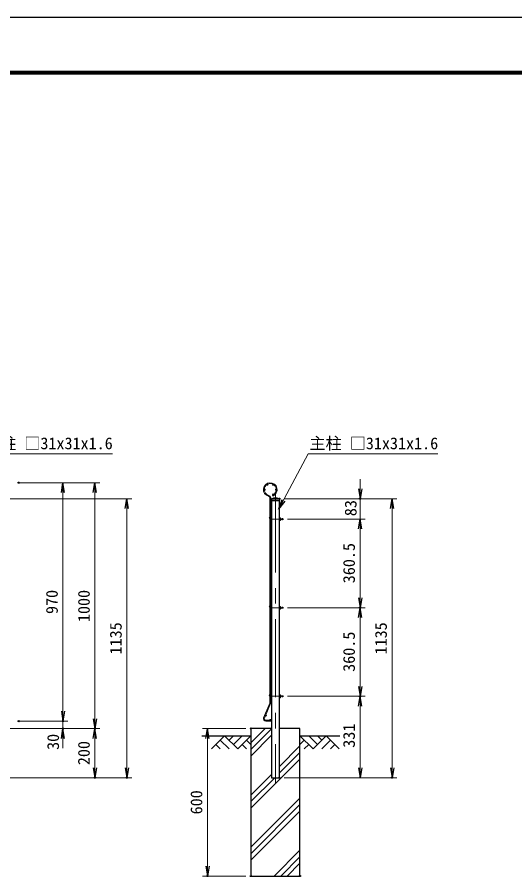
# Model space of a CAD drawing. Units: millimetres, scale not verified. Extents: x -4200 to 4200, y -2970 to 2970.
# Drawn here: x -731 to 1294, y -535 to 2970 of the extents above; entities that cross this region are included whole.
import ezdxf
from ezdxf.enums import TextEntityAlignment as Align

# ---------------------------------------------------------------- set-up
doc = ezdxf.new("R2010")
doc.units = ezdxf.units.MM
doc.header["$LTSCALE"] = 10
doc.header["$PDMODE"] = 32
doc.header["$PDSIZE"] = 5
doc.linetypes.add('USER1', pattern=[50.8, 31.75, -6.35, 6.35, -6.35])
for name, color, linetype, lineweight in [('0-1_D-BGD', 7, 'Continuous', 25), ('0-2_D-STR4', 7, 'Continuous', 25), ('0-3_D-STR-DIM', 7, 'Continuous', 13), ('0-4_D-STR3', 3, 'Continuous', 13), ('0-5_D-BMK', 2, 'USER1', 13), ('0-6_D-STR1', 1, 'Continuous', 25), ('0-7_D-STR2', 7, 'Continuous', 13), ('0-8_D-DCR-HCH', 7, 'Continuous', 13), ('0-9_0', 7, 'Continuous', 25), ('0-B_D-STR-TXT', 7, 'Continuous', 25), ('0-C_D-TTL', 7, 'Continuous', 25)]:
    doc.layers.add(name, color=color, linetype=linetype, lineweight=lineweight)
doc.layers.add('0-A_Defpoints', color=7, linetype='Continuous')
doc.styles.add('ＭＳ ゴシック', font='')
doc.styles.get('ＭＳ ゴシック').set_extended_font_data('MS Gothic')

# ---------------------------------------------------------------- blocks, each defined once
blk = doc.blocks.new('_Open')
at = {"layer": '0-9_0'}
blk.add_line((-10, 1.667), (0, 0), dxfattribs=at)
blk.add_lwpolyline([(-10, -1.667), (0, 0), (-10, 0)], dxfattribs=at)

msp = doc.modelspace()

# ---------------------------------------------------------------- linework, layer by layer
at = {"layer": '0-1_D-BGD'}
for p, q in [((19.69, 46.6), (219.69, 46.6)), ((419.69, 46.6), (582.22, 46.6))]:
    msp.add_line(p, q, dxfattribs=at)
at = {"layer": '0-2_D-STR4'}
msp.add_lwpolyline([(304.19, 76.6), (219.69, 76.6), (219.69, -523.4), (419.69, -523.4), (419.69, 76.6), (335.19, 76.6)], dxfattribs=at)
at = {"layer": '0-3_D-STR-DIM'}
for p, q in [((664.38, 1051.6), (664.38, 1091.6)), ((-724.67, 1076.6), (-524.67, 1076.6)), ((-704.67, 1076.6), (-394.67, 1076.6)), ((-544.67, 1036.6), (-544.67, 146.6)), ((-414.67, 1036.6), (-414.67, 116.6)), ((-963.63, 1011.6), (-264.67, 1011.6)), ((356.19, 1011.6), (684.38, 1011.6)), ((356.19, 1011.6), (814.38, 1011.6)), ((664.38, 928.6), (664.38, 1011.6)), ((-284.67, 971.6), (-284.67, -83.4)), ((794.38, 971.6), (794.38, -83.4)), ((368.52, 928.6), (684.38, 928.6)), ((368.52, 928.6), (684.38, 928.6)), ((664.38, 888.6), (664.38, 848.6)), ((664.38, 888.6), (664.38, 608.1)), ((368.52, 568.1), (684.38, 568.1)), ((368.52, 568.1), (684.38, 568.1)), ((664.38, 528.1), (664.38, 247.6)), ((-544.67, 146.6), (-544.67, 186.6)), ((368.52, 207.6), (684.38, 207.6)), ((368.52, 207.6), (684.38, 207.6)), ((664.38, -83.4), (664.38, 167.6)), ((-724.67, 106.6), (-524.67, 106.6)), ((-704.67, 106.6), (-524.67, 106.6)), ((-544.67, 106.6), (-544.67, 76.6)), ((-880.13, 76.6), (-524.67, 76.6)), ((-880.13, 76.6), (-394.67, 76.6)), ((-860.13, 76.6), (-394.67, 76.6)), ((199.69, 76.6), (23.29, 76.6)), ((-544.67, 36.6), (-544.67, -3.4)), ((-414.67, 36.6), (-414.67, -83.4)), ((43.29, 36.6), (43.29, -483.4)), ((-964.63, -123.4), (-394.67, -123.4)), ((-964.63, -123.4), (-264.67, -123.4)), ((355.19, -123.4), (684.38, -123.4)), ((355.19, -123.4), (814.38, -123.4)), ((199.69, -523.4), (23.29, -523.4))]:
    msp.add_line(p, q, dxfattribs=at)
at = {"layer": '0-4_D-STR3'}
for p, q in [((296.56, 938.5), (296.99, 939.07)), ((303.69, 939.32), (300.59, 941.65)), ((300.71, 935.37), (303.69, 939.32)), ((302.79, 931.2), (304.19, 931.2)), ((302.79, 926), (304.19, 926)), ((339.32, 934.13), (335.19, 934.13)), ((335.19, 934.13), (335.19, 923.08)), ((339.32, 931.36), (335.19, 931.36)), ((339.32, 925.84), (335.19, 925.84)), ((339.32, 923.08), (335.19, 923.08)), ((339.82, 932.76), (339.82, 924.26)), ((339.82, 926), (343.83, 926)), ((296.56, 578), (296.99, 578.57)), ((303.69, 578.82), (300.59, 581.15)), ((300.71, 574.87), (303.69, 578.82)), ((302.79, 570.7), (304.19, 570.7)), ((302.79, 565.5), (304.19, 565.5)), ((339.32, 573.63), (335.19, 573.63)), ((335.19, 573.63), (335.19, 562.58)), ((339.32, 570.86), (335.19, 570.86)), ((339.32, 565.34), (335.19, 565.34)), ((339.32, 562.58), (335.19, 562.58)), ((339.82, 572.26), (339.82, 563.76)), ((339.82, 565.5), (343.83, 565.5)), ((296.56, 217.5), (296.99, 218.07)), ((303.69, 218.32), (300.59, 220.65)), ((300.71, 214.37), (303.69, 218.32)), ((335.19, 213.13), (335.19, 202.08)), ((339.32, 213.13), (335.19, 213.13)), ((339.32, 210.36), (335.19, 210.36)), ((339.82, 211.76), (339.82, 203.26)), ((302.79, 210.2), (304.19, 210.2)), ((302.79, 205), (304.19, 205)), ((339.32, 204.84), (335.19, 204.84)), ((339.32, 202.08), (335.19, 202.08)), ((339.82, 205), (343.83, 205))]:
    msp.add_line(p, q, dxfattribs=at)
for points in [[(339.82, 931.2), (343.83, 931.2), (343.83, 926)], [(339.82, 570.7), (343.83, 570.7), (343.83, 565.5)], [(339.82, 210.2), (343.83, 210.2), (343.83, 205)]]:
    msp.add_lwpolyline(points, dxfattribs=at)
for centre, radius, start, end in [((302.79, 933.8), 7.8, 143, 221.96156), ((302.79, 933.8), 2.6, 143, 147.797), ((302.79, 933.8), 2.6, 212.203, 270), ((302.79, 933.8), 7.8, 253.6171, 270), ((335.16, 925.82), 0.031, 40.87793, 319.12207), ((331.94, 928.6), 7.88, 339.48158, 20.51842), ((337.7, 924.46), 2.13, 319.53759, 40.46241), ((337.67, 932.75), 2.16, 320.19668, 39.80332), ((340.79, 928.6), 4, 319.4584, 40.5416), ((302.79, 573.3), 7.8, 143, 221.96156), ((302.79, 573.3), 2.6, 143, 147.797), ((302.79, 573.3), 2.6, 212.203, 270), ((302.79, 573.3), 7.8, 253.6171, 270), ((335.16, 565.32), 0.031, 40.87793, 319.12207), ((331.94, 568.1), 7.88, 339.48158, 20.51842), ((337.7, 563.96), 2.13, 319.53759, 40.46241), ((337.67, 572.25), 2.16, 320.19668, 39.80332), ((340.79, 568.1), 4, 319.4584, 40.5416), ((302.79, 212.8), 7.8, 143, 221.96156), ((302.79, 212.8), 2.6, 143, 147.797), ((302.79, 212.8), 2.6, 212.203, 270), ((331.94, 207.6), 7.88, 339.48158, 20.51842), ((337.67, 211.75), 2.16, 320.19668, 39.80332), ((302.79, 212.8), 7.8, 253.6171, 270), ((335.16, 204.82), 0.031, 40.87793, 319.12207), ((337.7, 203.46), 2.13, 319.53759, 40.46241), ((340.79, 207.6), 4, 319.4584, 40.5416)]:
    msp.add_arc(centre, radius, start, end, dxfattribs=at)
at = {"layer": '0-5_D-BMK'}
for p, q in [((319.69, 1029.1), (319.69, -145.15)), ((302.79, 928.6), (348.52, 928.6)), ((302.79, 568.1), (348.52, 568.1)), ((302.79, 207.6), (348.52, 207.6))]:
    msp.add_line(p, q, dxfattribs=at)
at = {"layer": '0-6_D-STR1'}
for p, q in [((303.19, 1011.6), (313.69, 1015.6)), ((303.19, 1011.6), (336.19, 1011.6)), ((303.19, 1011.6), (303.19, 1004.6)), ((303.19, 1004.6), (336.19, 1004.6)), ((304.19, 1004.6), (304.19, -123.4)), ((313.69, 1015.6), (325.69, 1015.6)), ((325.69, 1015.6), (336.19, 1011.6)), ((335.19, 1004.6), (335.19, -123.4)), ((336.19, 1011.6), (336.19, 1004.6)), ((304.19, -123.4), (335.19, -123.4))]:
    msp.add_line(p, q, dxfattribs=at)
at = {"layer": '0-7_D-STR2'}
for p, q in [((307.63, 1025.86), (308.94, 1022.51)), ((296.99, 1015.19), (296.99, 932.6)), ((300.59, 1015.19), (300.59, 932.6)), ((296.99, 932.6), (296.99, 211.6)), ((300.59, 932.6), (300.59, 211.6)), ((296.99, 181.66), (296.99, 211.6)), ((300.59, 181.66), (300.59, 211.6)), ((271.58, 120.51), (296.48, 179.16)), ((274.9, 119.1), (299.79, 177.75)), ((302.59, 110.2), (280.79, 110.2)), ((302.59, 106.6), (280.79, 106.6)), ((302.59, 110.2), (302.59, 106.6))]:
    msp.add_line(p, q, dxfattribs=at)
for centre in [(287.49, 1068.17), (310.09, 1068.17), (276.19, 1048.6), (310.09, 1029.03), (321.39, 1048.6), (302.39, 932.6), (302.39, 752.6), (302.39, 572.1), (302.39, 542.3), (302.39, 377.3), (302.39, 211.6), (281.32, 129.63), (299.09, 112)]:
    msp.add_circle(centre, 1.8, dxfattribs=at)
for centre, radius, start, end in [((298.79, 1048.6), 28, 291.25, 256.20952), ((298.79, 1048.6), 24.4, 291.25, 256.20952), ((290.59, 1015.19), 6.4, 0, 76.20952), ((290.59, 1015.19), 10, 0, 76.20952), ((290.59, 181.66), 6.4, 337, 0), ((290.59, 181.66), 10, 337, 0), ((280.79, 116.6), 10, 157, 270), ((280.79, 116.6), 6.4, 157, 270)]:
    msp.add_arc(centre, radius, start, end, dxfattribs=at)
at = {"layer": '0-8_D-DCR-HCH'}
for p, q in [((113.26, 46.6), (60.05, -6.61)), ((113.26, 46.6), (166.47, -6.61)), ((131, 28.86), (148.74, 46.6)), ((148.74, 11.13), (184.21, 46.6)), ((166.47, -6.61), (219.69, 46.6)), ((472.9, -6.61), (419.69, 46.6)), ((490.64, 11.13), (455.16, 46.6)), ((526.11, 46.6), (472.9, -6.61)), ((508.47, 28.77), (490.64, 46.6)), ((526.11, 46.6), (579.32, -6.61)), ((77.79, 11.13), (95.61, -6.61)), ((95.53, 28.86), (131.16, -6.61)), ((184.21, 11.13), (202.03, -6.61)), ((201.95, 28.86), (219.69, 11.21)), ((437.42, 28.86), (419.69, 11.21)), ((455.16, 11.13), (437.34, -6.61)), ((543.85, 28.86), (508.21, -6.61)), ((561.59, 11.13), (543.77, -6.61))]:
    msp.add_line(p, q, dxfattribs=at)
at = {"layer": '0-9_0'}
for p, q in [((219.69, 17.7), (278.59, 76.6)), ((219.69, -8.81), (304.19, 75.69)), ((219.69, -35.33), (304.19, 49.17)), ((335.19, -78.93), (419.69, 5.57)), ((335.19, -105.45), (419.69, -20.95)), ((219.69, -247.46), (419.69, -47.46)), ((219.69, -194.43), (304.19, -109.93)), ((219.69, -220.95), (317.24, -123.4)), ((219.69, -406.56), (419.69, -206.56)), ((219.69, -433.08), (419.69, -233.08)), ((219.69, -459.6), (419.69, -259.6)), ((314.98, -523.4), (419.69, -418.69)), ((341.5, -523.4), (419.69, -445.21)), ((368.02, -523.4), (419.69, -471.73))]:
    msp.add_line(p, q, dxfattribs=at)
at = {"layer": '0-A_Defpoints'}
for p in [(-724.67, 1076.6), (336.19, 1011.6), (664.38, 1011.6), (348.52, 928.6), (348.52, 568.1), (664.38, 568.1), (348.52, 207.6), (664.38, 207.6), (-724.67, 106.6), (-544.67, 106.6), (-544.67, 76.6), (-414.67, 76.6), (219.69, 76.6), (-414.67, -123.4), (-284.67, -123.4), (335.19, -123.4), (794.38, -123.4), (43.29, -523.4), (219.69, -523.4), (219.69, -523.4), (419.69, -523.4)]:
    msp.add_point(p, dxfattribs=at)
at = {"layer": '0-B_D-STR-TXT', "lineweight": 13}
for points in [[(-343.74, 1194.11), (-870.98, 1194.11), (-990.77, 970.47)], [(980.65, 1194.11), (453.41, 1194.11), (333.63, 970.47)]]:
    msp.add_lwpolyline(points, dxfattribs=at)
at = {"layer": '0-C_D-TTL', "color": 2}
msp.add_lwpolyline([(-4199.68, 2970.23), (4200.32, 2970.23), (4200.32, -2969.77), (-4199.68, -2969.77)], close=True, dxfattribs=at)
at = {"layer": '0-C_D-TTL'}
for points in [[(-3929.68, 2750.23), (3930.32, 2750.23), (3930.32, -2749.77), (-3929.68, -2749.77)], [(-3927.18, 2747.73), (3927.82, 2747.73), (3927.82, -2747.27), (-3927.18, -2747.27)], [(-3924.68, 2745.23), (3925.32, 2745.23), (3925.32, -2744.77), (-3924.68, -2744.77)], [(-3922.18, 2742.73), (3922.82, 2742.73), (3922.82, -2742.27), (-3922.18, -2742.27)], [(-3919.68, 2740.23), (3920.32, 2740.23), (3920.32, -2739.77), (-3919.68, -2739.77)]]:
    msp.add_lwpolyline(points, close=True, dxfattribs=at)

# ---------------------------------------------------------------- block references
at = {"layer": '0-3_D-STR-DIM', "xscale": 4, "yscale": 4}
for p, rotation in [((-544.67, 1076.6), 90), ((-414.67, 1076.6), 90), ((664.38, 1011.6), 270), ((-284.67, 1011.6), 90), ((794.38, 1011.6), 90), ((664.38, 928.6), 90), ((664.38, 928.6), 90), ((664.38, 568.1), 270), ((664.38, 568.1), 90), ((664.38, 207.6), 270), ((664.38, 207.6), 90), ((-544.67, 106.6), 270), ((-544.67, 106.6), 270), ((-414.67, 76.6), 270), ((-544.67, 76.6), 90), ((-414.67, 76.6), 90), ((43.29, 76.6), 90), ((-414.67, -123.4), 270), ((-284.67, -123.4), 270), ((664.38, -123.4), 270), ((794.38, -123.4), 270), ((43.29, -523.4), 270)]:
    msp.add_blockref('_Open', p, dxfattribs=dict(at, rotation=rotation))
at = {"layer": '0-B_D-STR-TXT', "xscale": 4, "yscale": 4, "rotation": 241.82519}
msp.add_blockref('_Open', (332.68, 968.71), dxfattribs=at)

# ---------------------------------------------------------------- texts
at = {"layer": '0-3_D-STR-DIM', "style": 'ＭＳ ゴシック'}
for s, p in [('83', (664.38, 940.55)), ('360.5', (657.63, 667.63)), ('970', (-551.42, 542.48)), ('1000', (-421.42, 509.7)), ('1135', (-291.42, 377.85)), ('1135', (787.63, 377.85)), ('360.5', (657.63, 307.13)), ('331', (657.63, -1.7)), ('30', (-546.54, -10.48)), ('200', (-421.42, -72.4)), ('600', (36.55, -272.65))]:
    msp.add_text(s, height=48.09, rotation=90, dxfattribs=at).set_placement(p, align=Align.BOTTOM_LEFT)
at = {"layer": '0-B_D-STR-TXT', "style": 'ＭＳ ゴシック'}
for p in [(-866.13, 1198.37), (458.26, 1198.37)]:
    msp.add_text('主柱 □31x31x1.6', height=48.09, dxfattribs=at).set_placement(p, align=Align.BOTTOM_LEFT)

doc.saveas('drawing.dxf')
